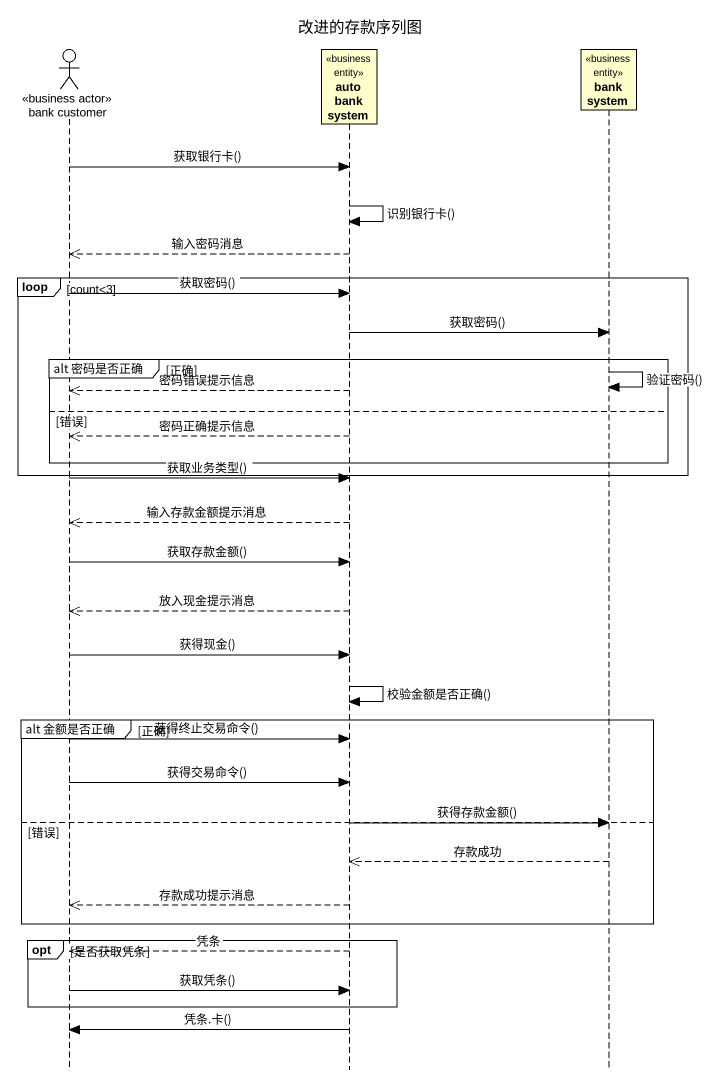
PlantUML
@startuml
title 改进的存款序列图
hide footbox
actor "bank customer" as bank_customer <<business actor>>
participant "auto bank system" as auto_bank_system <<business entity>>
participant "bank system" as bank_system <<business entity>>

bank_customer -> auto_bank_system : 获取银行卡()
auto_bank_system -> auto_bank_system : 识别银行卡()
auto_bank_system -->> bank_customer : 输入密码消息
loop count<3
  bank_customer -> auto_bank_system : 获取密码()
  auto_bank_system -> bank_system : 获取密码()
  group alt 密码是否正确 [正确]
    bank_system -> bank_system : 验证密码()
    auto_bank_system -->> bank_customer : 密码错误提示信息
  else 错误
    auto_bank_system -->> bank_customer : 密码正确提示信息
  end
end
bank_customer -> auto_bank_system : 获取业务类型()
auto_bank_system -->> bank_customer : 输入存款金额提示消息
bank_customer -> auto_bank_system : 获取存款金额()
auto_bank_system -->> bank_customer : 放入现金提示消息
bank_customer -> auto_bank_system : 获得现金()
auto_bank_system -> auto_bank_system : 校验金额是否正确()
group alt 金额是否正确 [正确]
  bank_customer -> auto_bank_system : 获得终止交易命令()
  bank_customer -> auto_bank_system : 获得交易命令()
else 错误
  auto_bank_system -> bank_system : 获得存款金额()
  bank_system -->> auto_bank_system : 存款成功
  auto_bank_system -->> bank_customer : 存款成功提示消息
end
opt 是否获取凭条
  auto_bank_system -->> bank_customer : 凭条
  bank_customer -> auto_bank_system : 获取凭条()
end
auto_bank_system -> bank_customer : 凭条.卡()
@enduml
